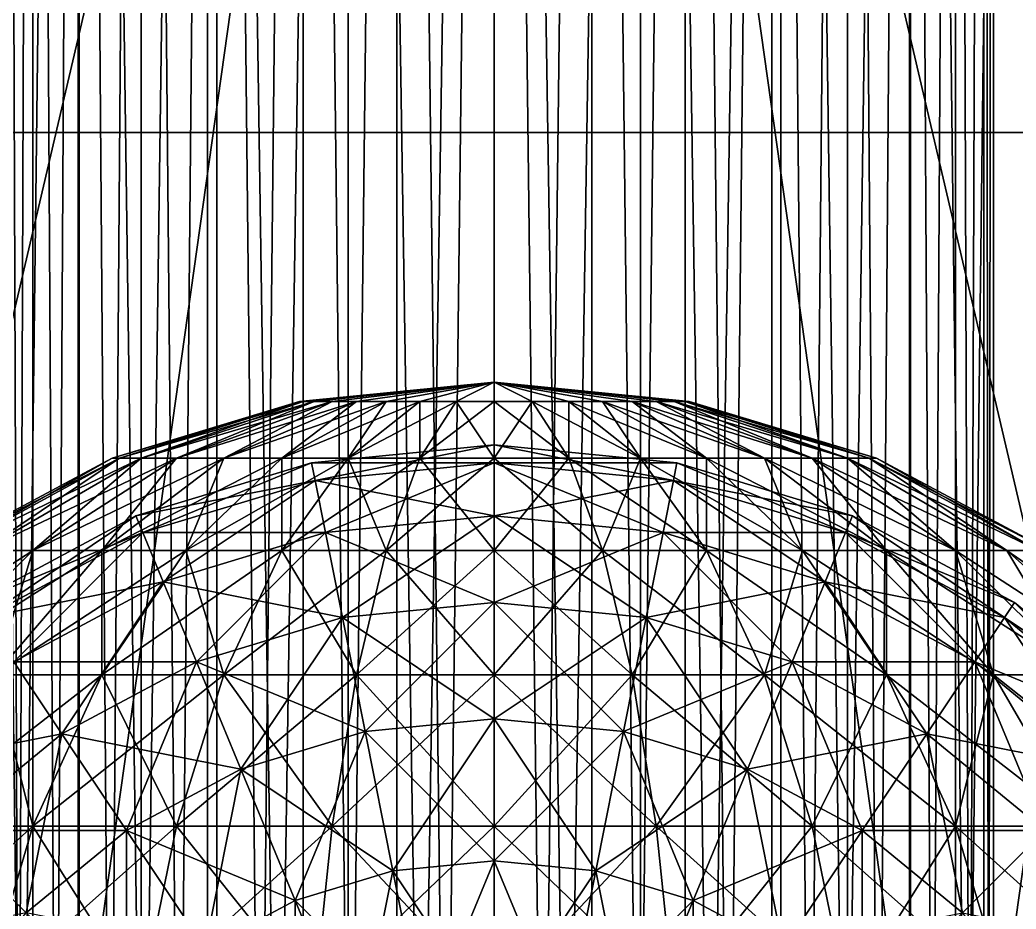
# Model space of a CAD drawing. Header units: millimetres. Extents: x -510 to 550, y -577 to 577.
# Drawn here: x 422.4 to 438.36, y 457.56 to 471.81 of the extents above; entities that cross this region are included whole.
import ezdxf

# ---------------------------------------------------------------- set-up
doc = ezdxf.new("R2010")
doc.units = ezdxf.units.MM
for name, color, linetype, true_color in [('front_left_fork_top', 7, 'Continuous', 0x5c6b75), ('front_left_knuckle_visual', 7, 'Continuous', 0x5c6b75), ('structure_left_front_axle', 7, 'Continuous', 0x5c6b75), ('structure_left_front_bridge', 7, 'Continuous', 0x5c6b75), ('structure_left_front_kingpin', 7, 'Continuous', 0x5c6b75), ('wheel_front_left_visual_0', 7, 'Continuous', 0x14171a), ('wheel_front_left_visual_1', 7, 'Continuous', 0x7a858c)]:
    doc.layers.add(name, color=color, linetype=linetype, true_color=true_color)

msp = doc.modelspace()

# ---------------------------------------------------------------- linework, layer by layer
at = {"layer": 'front_left_fork_top', "true_color": 0x5c6b75}
for points in [[(422.609, 515, -141.939), (422.154, 515, -143.439), (422.154, 385, -143.439)], [(422.609, 515, -141.939), (422.154, 385, -143.439), (422.609, 385, -141.939)], [(422.154, 515, -146.561), (422.609, 515, -148.061), (422.609, 385, -148.061)], [(422.154, 515, -146.561), (422.609, 385, -148.061), (422.154, 385, -146.561)], [(423.348, 515, -140.555), (422.609, 515, -141.939), (422.609, 385, -141.939)], [(423.348, 515, -140.555), (422.609, 385, -141.939), (423.348, 385, -140.555)], [(422.609, 515, -148.061), (423.348, 515, -149.445), (423.348, 385, -149.445)], [(422.609, 515, -148.061), (423.348, 385, -149.445), (422.609, 385, -148.061)], [(424.343, 515, -139.343), (423.348, 515, -140.555), (423.348, 385, -140.555)], [(424.343, 515, -139.343), (423.348, 385, -140.555), (424.343, 385, -139.343)], [(423.348, 515, -149.445), (424.343, 515, -150.657), (424.343, 385, -150.657)], [(423.348, 515, -149.445), (424.343, 385, -150.657), (423.348, 385, -149.445)], [(425.555, 515, -138.348), (424.343, 515, -139.343), (424.343, 385, -139.343)], [(425.555, 515, -138.348), (424.343, 385, -139.343), (425.555, 385, -138.348)], [(424.343, 515, -150.657), (425.555, 515, -151.652), (425.555, 385, -151.652)], [(424.343, 515, -150.657), (425.555, 385, -151.652), (424.343, 385, -150.657)], [(426.939, 515, -137.609), (425.555, 515, -138.348), (425.555, 385, -138.348)], [(426.939, 515, -137.609), (425.555, 385, -138.348), (426.939, 385, -137.609)], [(425.555, 515, -151.652), (426.939, 515, -152.391), (426.939, 385, -152.391)], [(425.555, 515, -151.652), (426.939, 385, -152.391), (425.555, 385, -151.652)], [(428.439, 515, -137.154), (426.939, 515, -137.609), (426.939, 385, -137.609)], [(428.439, 515, -137.154), (426.939, 385, -137.609), (428.439, 385, -137.154)], [(426.939, 515, -152.391), (428.439, 515, -152.846), (428.439, 385, -152.846)], [(426.939, 515, -152.391), (428.439, 385, -152.846), (426.939, 385, -152.391)], [(430, 515, -137), (428.439, 515, -137.154), (428.439, 385, -137.154)], [(430, 515, -137), (428.439, 385, -137.154), (430, 385, -137)], [(428.439, 515, -152.846), (430, 515, -153), (430, 385, -153)], [(428.439, 515, -152.846), (430, 385, -153), (428.439, 385, -152.846)], [(431.561, 515, -137.154), (430, 515, -137), (430, 385, -137)], [(431.561, 515, -137.154), (430, 385, -137), (431.561, 385, -137.154)], [(430, 515, -153), (431.561, 515, -152.846), (431.561, 385, -152.846)], [(430, 515, -153), (431.561, 385, -152.846), (430, 385, -153)], [(433.061, 515, -137.609), (431.561, 515, -137.154), (431.561, 385, -137.154)], [(433.061, 515, -137.609), (431.561, 385, -137.154), (433.061, 385, -137.609)], [(431.561, 515, -152.846), (433.061, 515, -152.391), (433.061, 385, -152.391)], [(431.561, 515, -152.846), (433.061, 385, -152.391), (431.561, 385, -152.846)], [(434.445, 515, -138.348), (433.061, 515, -137.609), (433.061, 385, -137.609)], [(434.445, 515, -138.348), (433.061, 385, -137.609), (434.445, 385, -138.348)], [(433.061, 515, -152.391), (434.445, 515, -151.652), (434.445, 385, -151.652)], [(433.061, 515, -152.391), (434.445, 385, -151.652), (433.061, 385, -152.391)], [(435.657, 515, -139.343), (434.445, 515, -138.348), (434.445, 385, -138.348)], [(435.657, 515, -139.343), (434.445, 385, -138.348), (435.657, 385, -139.343)], [(434.445, 515, -151.652), (435.657, 515, -150.657), (435.657, 385, -150.657)], [(434.445, 515, -151.652), (435.657, 385, -150.657), (434.445, 385, -151.652)], [(436.652, 515, -140.555), (435.657, 515, -139.343), (435.657, 385, -139.343)], [(436.652, 515, -140.555), (435.657, 385, -139.343), (436.652, 385, -140.555)], [(435.657, 515, -150.657), (436.652, 515, -149.445), (436.652, 385, -149.445)], [(435.657, 515, -150.657), (436.652, 385, -149.445), (435.657, 385, -150.657)], [(437.391, 515, -141.939), (436.652, 515, -140.555), (436.652, 385, -140.555)], [(437.391, 515, -141.939), (436.652, 385, -140.555), (437.391, 385, -141.939)], [(436.652, 515, -149.445), (437.391, 515, -148.061), (437.391, 385, -148.061)], [(436.652, 515, -149.445), (437.391, 385, -148.061), (436.652, 385, -149.445)], [(437.846, 515, -143.439), (437.391, 515, -141.939), (437.391, 385, -141.939)], [(437.846, 515, -143.439), (437.391, 385, -141.939), (437.846, 385, -143.439)], [(437.391, 515, -148.061), (437.846, 515, -146.561), (437.846, 385, -146.561)], [(437.391, 515, -148.061), (437.846, 385, -146.561), (437.391, 385, -148.061)], [(438, 515, -145), (437.846, 515, -143.439), (437.846, 385, -143.439)], [(438, 515, -145), (437.846, 385, -143.439), (438, 385, -145)], [(437.846, 515, -146.561), (438, 515, -145), (438, 385, -145)], [(437.846, 515, -146.561), (438, 385, -145), (437.846, 385, -146.561)]]:
    msp.add_3dface(points, dxfattribs=at)
at = {"layer": 'front_left_knuckle_visual', "true_color": 0x5c6b75}
for points in [[(400, 430, -140), (460, 470, -140), (460, 430, -140)], [(400, 430, -140), (400, 470, -140), (460, 470, -140)], [(400, 430, -80), (460, 430, -80), (460, 470, -80)], [(400, 430, -80), (460, 470, -80), (400, 470, -80)], [(460, 470, -140), (400, 470, -140), (400, 470, -80)], [(460, 470, -140), (400, 470, -80), (460, 470, -80)]]:
    msp.add_3dface(points, dxfattribs=at)
at = {"layer": 'structure_left_front_axle', "true_color": 0x5c6b75}
for points in [[(423.333, 525, -270.022), (421.515, 525, -271.515), (421.515, 375, -271.515)], [(423.333, 525, -270.022), (421.515, 375, -271.515), (423.333, 375, -270.022)], [(421.515, 525, -288.485), (423.333, 525, -289.978), (423.333, 375, -289.978)], [(421.515, 525, -288.485), (423.333, 375, -289.978), (421.515, 375, -288.485)], [(425.408, 525, -268.913), (423.333, 525, -270.022), (423.333, 375, -270.022)], [(425.408, 525, -268.913), (423.333, 375, -270.022), (425.408, 375, -268.913)], [(423.333, 525, -289.978), (425.408, 525, -291.087), (425.408, 375, -291.087)], [(423.333, 525, -289.978), (425.408, 375, -291.087), (423.333, 375, -289.978)], [(427.659, 525, -268.231), (425.408, 525, -268.913), (425.408, 375, -268.913)], [(427.659, 525, -268.231), (425.408, 375, -268.913), (427.659, 375, -268.231)], [(425.408, 525, -291.087), (427.659, 525, -291.769), (427.659, 375, -291.769)], [(425.408, 525, -291.087), (427.659, 375, -291.769), (425.408, 375, -291.087)], [(430, 525, -268), (427.659, 525, -268.231), (427.659, 375, -268.231)], [(430, 525, -268), (427.659, 375, -268.231), (430, 375, -268)], [(427.659, 525, -291.769), (430, 525, -292), (430, 375, -292)], [(427.659, 525, -291.769), (430, 375, -292), (427.659, 375, -291.769)], [(432.341, 525, -268.231), (430, 525, -268), (430, 375, -268)], [(432.341, 525, -268.231), (430, 375, -268), (432.341, 375, -268.231)], [(430, 525, -292), (432.341, 525, -291.769), (432.341, 375, -291.769)], [(430, 525, -292), (432.341, 375, -291.769), (430, 375, -292)], [(434.592, 525, -268.913), (432.341, 525, -268.231), (432.341, 375, -268.231)], [(434.592, 525, -268.913), (432.341, 375, -268.231), (434.592, 375, -268.913)], [(432.341, 525, -291.769), (434.592, 525, -291.087), (434.592, 375, -291.087)], [(432.341, 525, -291.769), (434.592, 375, -291.087), (432.341, 375, -291.769)], [(436.667, 525, -270.022), (434.592, 525, -268.913), (434.592, 375, -268.913)], [(436.667, 525, -270.022), (434.592, 375, -268.913), (436.667, 375, -270.022)], [(434.592, 525, -291.087), (436.667, 525, -289.978), (436.667, 375, -289.978)], [(434.592, 525, -291.087), (436.667, 375, -289.978), (434.592, 375, -291.087)], [(438.485, 525, -271.515), (436.667, 525, -270.022), (436.667, 375, -270.022)], [(438.485, 525, -271.515), (436.667, 375, -270.022), (438.485, 375, -271.515)], [(436.667, 525, -289.978), (438.485, 525, -288.485), (438.485, 375, -288.485)], [(436.667, 525, -289.978), (438.485, 375, -288.485), (436.667, 375, -289.978)]]:
    msp.add_3dface(points, dxfattribs=at)
at = {"layer": 'structure_left_front_bridge', "true_color": 0x5c6b75}
for points in [[(430, 466, -110), (426.879, 465.693, -110), (426.939, 465.693, -109.391)], [(430, 466, -110), (426.939, 465.693, -110.609), (426.879, 465.693, -110)], [(430, 466, -110), (426.939, 465.693, -109.391), (427.116, 465.693, -108.805)], [(430, 466, -110), (427.116, 465.693, -111.195), (426.939, 465.693, -110.609)], [(430, 466, -110), (427.116, 465.693, -108.805), (427.405, 465.693, -108.266)], [(430, 466, -110), (427.405, 465.693, -111.734), (427.116, 465.693, -111.195)], [(430, 466, -110), (427.405, 465.693, -108.266), (427.793, 465.693, -107.793)], [(430, 466, -110), (427.793, 465.693, -112.207), (427.405, 465.693, -111.734)], [(430, 466, -110), (427.793, 465.693, -107.793), (428.266, 465.693, -107.405)], [(430, 466, -110), (428.266, 465.693, -112.595), (427.793, 465.693, -112.207)], [(430, 466, -110), (428.266, 465.693, -107.405), (428.805, 465.693, -107.116)], [(430, 466, -110), (428.805, 465.693, -112.884), (428.266, 465.693, -112.595)], [(430, 466, -110), (428.805, 465.693, -107.116), (429.391, 465.693, -106.939)], [(430, 466, -110), (429.391, 465.693, -113.061), (428.805, 465.693, -112.884)], [(430, 466, -110), (429.391, 465.693, -106.939), (430, 465.693, -106.879)], [(430, 466, -110), (430, 465.693, -113.121), (429.391, 465.693, -113.061)], [(430, 466, -110), (433.061, 465.693, -109.391), (433.121, 465.693, -110)], [(430, 466, -110), (432.884, 465.693, -108.805), (433.061, 465.693, -109.391)], [(430, 466, -110), (432.595, 465.693, -108.266), (432.884, 465.693, -108.805)], [(430, 466, -110), (432.207, 465.693, -107.793), (432.595, 465.693, -108.266)], [(430, 466, -110), (431.734, 465.693, -107.405), (432.207, 465.693, -107.793)], [(430, 466, -110), (431.195, 465.693, -107.116), (431.734, 465.693, -107.405)], [(430, 466, -110), (430.609, 465.693, -106.939), (431.195, 465.693, -107.116)], [(430, 466, -110), (430, 465.693, -106.879), (430.609, 465.693, -106.939)], [(430, 466, -110), (430.609, 465.693, -113.061), (430, 465.693, -113.121)], [(430, 466, -110), (431.195, 465.693, -112.884), (430.609, 465.693, -113.061)], [(430, 466, -110), (431.734, 465.693, -112.595), (431.195, 465.693, -112.884)], [(430, 466, -110), (432.207, 465.693, -112.207), (431.734, 465.693, -112.595)], [(430, 466, -110), (432.595, 465.693, -111.734), (432.207, 465.693, -112.207)], [(430, 466, -110), (432.884, 465.693, -111.195), (432.595, 465.693, -111.734)], [(430, 466, -110), (433.061, 465.693, -110.609), (432.884, 465.693, -111.195)], [(430, 466, -110), (433.121, 465.693, -110), (433.061, 465.693, -110.609)], [(426.939, 465.693, -109.391), (426.879, 465.693, -110), (423.877, 464.782, -110)], [(426.939, 465.693, -109.391), (423.877, 464.782, -110), (423.995, 464.782, -108.805)], [(426.879, 465.693, -110), (423.995, 464.782, -111.195), (423.877, 464.782, -110)], [(427.116, 465.693, -108.805), (426.939, 465.693, -109.391), (423.995, 464.782, -108.805)], [(427.116, 465.693, -108.805), (423.995, 464.782, -108.805), (424.343, 464.782, -107.657)], [(426.879, 465.693, -110), (426.939, 465.693, -110.609), (423.995, 464.782, -111.195)], [(426.939, 465.693, -110.609), (424.343, 464.782, -112.343), (423.995, 464.782, -111.195)], [(427.405, 465.693, -108.266), (427.116, 465.693, -108.805), (424.343, 464.782, -107.657)], [(427.405, 465.693, -108.266), (424.343, 464.782, -107.657), (424.909, 464.782, -106.598)], [(426.939, 465.693, -110.609), (427.116, 465.693, -111.195), (424.343, 464.782, -112.343)], [(427.116, 465.693, -111.195), (424.909, 464.782, -113.402), (424.343, 464.782, -112.343)], [(427.793, 465.693, -107.793), (427.405, 465.693, -108.266), (424.909, 464.782, -106.598)], [(427.793, 465.693, -107.793), (424.909, 464.782, -106.598), (425.67, 464.782, -105.67)], [(427.116, 465.693, -111.195), (427.405, 465.693, -111.734), (424.909, 464.782, -113.402)], [(427.405, 465.693, -111.734), (425.67, 464.782, -114.33), (424.909, 464.782, -113.402)], [(428.266, 465.693, -107.405), (427.793, 465.693, -107.793), (425.67, 464.782, -105.67)], [(428.266, 465.693, -107.405), (425.67, 464.782, -105.67), (426.598, 464.782, -104.909)], [(427.405, 465.693, -111.734), (427.793, 465.693, -112.207), (425.67, 464.782, -114.33)], [(427.793, 465.693, -112.207), (426.598, 464.782, -115.091), (425.67, 464.782, -114.33)], [(428.805, 465.693, -107.116), (428.266, 465.693, -107.405), (426.598, 464.782, -104.909)], [(428.805, 465.693, -107.116), (426.598, 464.782, -104.909), (427.657, 464.782, -104.343)], [(427.793, 465.693, -112.207), (428.266, 465.693, -112.595), (426.598, 464.782, -115.091)], [(428.266, 465.693, -112.595), (427.657, 464.782, -115.657), (426.598, 464.782, -115.091)], [(429.391, 465.693, -106.939), (428.805, 465.693, -107.116), (427.657, 464.782, -104.343)], [(429.391, 465.693, -106.939), (427.657, 464.782, -104.343), (428.805, 464.782, -103.995)], [(428.266, 465.693, -112.595), (428.805, 465.693, -112.884), (427.657, 464.782, -115.657)], [(428.805, 465.693, -112.884), (428.805, 464.782, -116.005), (427.657, 464.782, -115.657)], [(430, 465.693, -106.879), (429.391, 465.693, -106.939), (428.805, 464.782, -103.995)], [(430, 465.693, -106.879), (428.805, 464.782, -103.995), (430, 464.782, -103.877)], [(428.805, 465.693, -112.884), (429.391, 465.693, -113.061), (428.805, 464.782, -116.005)], [(429.391, 465.693, -113.061), (430, 464.782, -116.123), (428.805, 464.782, -116.005)], [(429.391, 465.693, -113.061), (430, 465.693, -113.121), (430, 464.782, -116.123)], [(430.609, 465.693, -106.939), (430, 465.693, -106.879), (430, 464.782, -103.877)], [(430.609, 465.693, -106.939), (430, 464.782, -103.877), (431.195, 464.782, -103.995)], [(430, 465.693, -113.121), (430.609, 465.693, -113.061), (431.195, 464.782, -116.005)], [(430, 465.693, -113.121), (431.195, 464.782, -116.005), (430, 464.782, -116.123)], [(431.195, 465.693, -107.116), (430.609, 465.693, -106.939), (431.195, 464.782, -103.995)], [(430.609, 465.693, -113.061), (431.195, 465.693, -112.884), (432.343, 464.782, -115.657)], [(430.609, 465.693, -113.061), (432.343, 464.782, -115.657), (431.195, 464.782, -116.005)], [(431.734, 465.693, -107.405), (431.195, 465.693, -107.116), (432.343, 464.782, -104.343)], [(431.195, 465.693, -107.116), (431.195, 464.782, -103.995), (432.343, 464.782, -104.343)], [(431.195, 465.693, -112.884), (431.734, 465.693, -112.595), (433.402, 464.782, -115.091)], [(431.195, 465.693, -112.884), (433.402, 464.782, -115.091), (432.343, 464.782, -115.657)], [(432.207, 465.693, -107.793), (431.734, 465.693, -107.405), (433.402, 464.782, -104.909)], [(431.734, 465.693, -107.405), (432.343, 464.782, -104.343), (433.402, 464.782, -104.909)], [(431.734, 465.693, -112.595), (432.207, 465.693, -112.207), (434.33, 464.782, -114.33)], [(431.734, 465.693, -112.595), (434.33, 464.782, -114.33), (433.402, 464.782, -115.091)], [(432.595, 465.693, -108.266), (432.207, 465.693, -107.793), (434.33, 464.782, -105.67)], [(432.207, 465.693, -107.793), (433.402, 464.782, -104.909), (434.33, 464.782, -105.67)], [(432.207, 465.693, -112.207), (432.595, 465.693, -111.734), (435.091, 464.782, -113.402)], [(432.207, 465.693, -112.207), (435.091, 464.782, -113.402), (434.33, 464.782, -114.33)], [(432.884, 465.693, -108.805), (432.595, 465.693, -108.266), (435.091, 464.782, -106.598)], [(432.595, 465.693, -108.266), (434.33, 464.782, -105.67), (435.091, 464.782, -106.598)], [(432.595, 465.693, -111.734), (432.884, 465.693, -111.195), (435.657, 464.782, -112.343)], [(432.595, 465.693, -111.734), (435.657, 464.782, -112.343), (435.091, 464.782, -113.402)], [(433.061, 465.693, -109.391), (432.884, 465.693, -108.805), (435.657, 464.782, -107.657)], [(432.884, 465.693, -108.805), (435.091, 464.782, -106.598), (435.657, 464.782, -107.657)], [(432.884, 465.693, -111.195), (433.061, 465.693, -110.609), (436.005, 464.782, -111.195)], [(432.884, 465.693, -111.195), (436.005, 464.782, -111.195), (435.657, 464.782, -112.343)], [(433.121, 465.693, -110), (433.061, 465.693, -109.391), (436.005, 464.782, -108.805)], [(433.061, 465.693, -109.391), (435.657, 464.782, -107.657), (436.005, 464.782, -108.805)], [(433.061, 465.693, -110.609), (433.121, 465.693, -110), (436.123, 464.782, -110)], [(433.061, 465.693, -110.609), (436.123, 464.782, -110), (436.005, 464.782, -111.195)], [(433.121, 465.693, -110), (436.005, 464.782, -108.805), (436.123, 464.782, -110)], [(423.995, 464.782, -108.805), (423.877, 464.782, -110), (421.111, 463.304, -110)], [(423.995, 464.782, -108.805), (421.111, 463.304, -110), (421.282, 463.304, -108.266)], [(423.877, 464.782, -110), (421.282, 463.304, -111.734), (421.111, 463.304, -110)], [(424.343, 464.782, -107.657), (423.995, 464.782, -108.805), (421.282, 463.304, -108.266)], [(424.343, 464.782, -107.657), (421.282, 463.304, -108.266), (421.788, 463.304, -106.598)], [(423.877, 464.782, -110), (423.995, 464.782, -111.195), (421.282, 463.304, -111.734)], [(423.995, 464.782, -111.195), (421.788, 463.304, -113.402), (421.282, 463.304, -111.734)], [(424.909, 464.782, -106.598), (424.343, 464.782, -107.657), (421.788, 463.304, -106.598)], [(424.909, 464.782, -106.598), (421.788, 463.304, -106.598), (422.609, 463.304, -105.061)], [(423.995, 464.782, -111.195), (424.343, 464.782, -112.343), (421.788, 463.304, -113.402)], [(424.343, 464.782, -112.343), (422.609, 463.304, -114.939), (421.788, 463.304, -113.402)], [(425.67, 464.782, -105.67), (424.909, 464.782, -106.598), (422.609, 463.304, -105.061)], [(425.67, 464.782, -105.67), (422.609, 463.304, -105.061), (423.714, 463.304, -103.714)], [(424.343, 464.782, -112.343), (424.909, 464.782, -113.402), (422.609, 463.304, -114.939)], [(424.909, 464.782, -113.402), (423.714, 463.304, -116.286), (422.609, 463.304, -114.939)], [(426.598, 464.782, -104.909), (425.67, 464.782, -105.67), (423.714, 463.304, -103.714)], [(426.598, 464.782, -104.909), (423.714, 463.304, -103.714), (425.061, 463.304, -102.609)], [(424.909, 464.782, -113.402), (425.67, 464.782, -114.33), (423.714, 463.304, -116.286)], [(425.67, 464.782, -114.33), (425.061, 463.304, -117.391), (423.714, 463.304, -116.286)], [(427.657, 464.782, -104.343), (426.598, 464.782, -104.909), (425.061, 463.304, -102.609)], [(427.657, 464.782, -104.343), (425.061, 463.304, -102.609), (426.598, 463.304, -101.788)], [(425.67, 464.782, -114.33), (426.598, 464.782, -115.091), (425.061, 463.304, -117.391)], [(426.598, 464.782, -115.091), (426.598, 463.304, -118.212), (425.061, 463.304, -117.391)], [(428.805, 464.782, -103.995), (427.657, 464.782, -104.343), (426.598, 463.304, -101.788)], [(428.805, 464.782, -103.995), (426.598, 463.304, -101.788), (428.266, 463.304, -101.282)], [(426.598, 464.782, -115.091), (427.657, 464.782, -115.657), (426.598, 463.304, -118.212)], [(427.657, 464.782, -115.657), (428.266, 463.304, -118.718), (426.598, 463.304, -118.212)], [(427.657, 464.782, -115.657), (428.805, 464.782, -116.005), (428.266, 463.304, -118.718)], [(430, 464.782, -103.877), (428.805, 464.782, -103.995), (428.266, 463.304, -101.282)], [(430, 464.782, -103.877), (428.266, 463.304, -101.282), (430, 463.304, -101.111)], [(428.805, 464.782, -116.005), (430, 463.304, -118.889), (428.266, 463.304, -118.718)], [(428.805, 464.782, -116.005), (430, 464.782, -116.123), (430, 463.304, -118.889)], [(431.195, 464.782, -103.995), (430, 464.782, -103.877), (430, 463.304, -101.111)], [(431.195, 464.782, -103.995), (430, 463.304, -101.111), (431.734, 463.304, -101.282)], [(430, 464.782, -116.123), (431.195, 464.782, -116.005), (431.734, 463.304, -118.718)], [(430, 464.782, -116.123), (431.734, 463.304, -118.718), (430, 463.304, -118.889)], [(432.343, 464.782, -104.343), (431.195, 464.782, -103.995), (431.734, 463.304, -101.282)], [(431.195, 464.782, -116.005), (432.343, 464.782, -115.657), (433.402, 463.304, -118.212)], [(431.195, 464.782, -116.005), (433.402, 463.304, -118.212), (431.734, 463.304, -118.718)], [(432.343, 464.782, -104.343), (431.734, 463.304, -101.282), (433.402, 463.304, -101.788)], [(433.402, 464.782, -104.909), (432.343, 464.782, -104.343), (433.402, 463.304, -101.788)], [(432.343, 464.782, -115.657), (433.402, 464.782, -115.091), (434.939, 463.304, -117.391)], [(432.343, 464.782, -115.657), (434.939, 463.304, -117.391), (433.402, 463.304, -118.212)], [(434.33, 464.782, -105.67), (433.402, 464.782, -104.909), (434.939, 463.304, -102.609)], [(433.402, 464.782, -104.909), (433.402, 463.304, -101.788), (434.939, 463.304, -102.609)], [(433.402, 464.782, -115.091), (434.33, 464.782, -114.33), (436.286, 463.304, -116.286)], [(433.402, 464.782, -115.091), (436.286, 463.304, -116.286), (434.939, 463.304, -117.391)], [(435.091, 464.782, -106.598), (434.33, 464.782, -105.67), (436.286, 463.304, -103.714)], [(434.33, 464.782, -105.67), (434.939, 463.304, -102.609), (436.286, 463.304, -103.714)], [(434.33, 464.782, -114.33), (435.091, 464.782, -113.402), (437.391, 463.304, -114.939)], [(434.33, 464.782, -114.33), (437.391, 463.304, -114.939), (436.286, 463.304, -116.286)], [(435.657, 464.782, -107.657), (435.091, 464.782, -106.598), (437.391, 463.304, -105.061)], [(435.091, 464.782, -106.598), (436.286, 463.304, -103.714), (437.391, 463.304, -105.061)], [(435.091, 464.782, -113.402), (435.657, 464.782, -112.343), (438.212, 463.304, -113.402)], [(435.091, 464.782, -113.402), (438.212, 463.304, -113.402), (437.391, 463.304, -114.939)], [(436.005, 464.782, -108.805), (435.657, 464.782, -107.657), (438.212, 463.304, -106.598)], [(435.657, 464.782, -107.657), (437.391, 463.304, -105.061), (438.212, 463.304, -106.598)], [(435.657, 464.782, -112.343), (436.005, 464.782, -111.195), (438.718, 463.304, -111.734)], [(435.657, 464.782, -112.343), (438.718, 463.304, -111.734), (438.212, 463.304, -113.402)], [(436.123, 464.782, -110), (436.005, 464.782, -108.805), (438.718, 463.304, -108.266)], [(436.005, 464.782, -108.805), (438.212, 463.304, -106.598), (438.718, 463.304, -108.266)], [(436.005, 464.782, -111.195), (436.123, 464.782, -110), (438.889, 463.304, -110)], [(436.005, 464.782, -111.195), (438.889, 463.304, -110), (438.718, 463.304, -111.734)], [(436.123, 464.782, -110), (438.718, 463.304, -108.266), (438.889, 463.304, -110)], [(422.609, 463.304, -105.061), (421.788, 463.304, -106.598), (419.547, 461.314, -105.67)], [(422.609, 463.304, -105.061), (419.547, 461.314, -105.67), (420.593, 461.314, -103.714)], [(423.714, 463.304, -103.714), (422.609, 463.304, -105.061), (420.593, 461.314, -103.714)], [(423.714, 463.304, -103.714), (420.593, 461.314, -103.714), (422, 461.314, -102)], [(421.788, 463.304, -113.402), (422.609, 463.304, -114.939), (420.593, 461.314, -116.286)], [(422.609, 463.304, -114.939), (422, 461.314, -118), (420.593, 461.314, -116.286)], [(425.061, 463.304, -102.609), (423.714, 463.304, -103.714), (422, 461.314, -102)], [(425.061, 463.304, -102.609), (422, 461.314, -102), (423.714, 461.314, -100.593)], [(422.609, 463.304, -114.939), (423.714, 463.304, -116.286), (422, 461.314, -118)], [(423.714, 463.304, -116.286), (423.714, 461.314, -119.407), (422, 461.314, -118)], [(426.598, 463.304, -101.788), (425.061, 463.304, -102.609), (423.714, 461.314, -100.593)], [(426.598, 463.304, -101.788), (423.714, 461.314, -100.593), (425.67, 461.314, -99.547)], [(423.714, 463.304, -116.286), (425.061, 463.304, -117.391), (423.714, 461.314, -119.407)], [(425.061, 463.304, -117.391), (425.67, 461.314, -120.453), (423.714, 461.314, -119.407)], [(425.061, 463.304, -117.391), (426.598, 463.304, -118.212), (425.67, 461.314, -120.453)], [(428.266, 463.304, -101.282), (426.598, 463.304, -101.788), (425.67, 461.314, -99.547)], [(428.266, 463.304, -101.282), (425.67, 461.314, -99.547), (427.793, 461.314, -98.904)], [(426.598, 463.304, -118.212), (427.793, 461.314, -121.096), (425.67, 461.314, -120.453)], [(426.598, 463.304, -118.212), (428.266, 463.304, -118.718), (427.793, 461.314, -121.096)], [(430, 463.304, -101.111), (428.266, 463.304, -101.282), (427.793, 461.314, -98.904)], [(430, 463.304, -101.111), (427.793, 461.314, -98.904), (430, 461.314, -98.686)], [(428.266, 463.304, -118.718), (430, 461.314, -121.314), (427.793, 461.314, -121.096)], [(428.266, 463.304, -118.718), (430, 463.304, -118.889), (430, 461.314, -121.314)], [(431.734, 463.304, -101.282), (430, 463.304, -101.111), (430, 461.314, -98.686)], [(431.734, 463.304, -101.282), (430, 461.314, -98.686), (432.207, 461.314, -98.904)], [(430, 463.304, -118.889), (431.734, 463.304, -118.718), (432.207, 461.314, -121.096)], [(430, 463.304, -118.889), (432.207, 461.314, -121.096), (430, 461.314, -121.314)], [(433.402, 463.304, -101.788), (431.734, 463.304, -101.282), (432.207, 461.314, -98.904)], [(431.734, 463.304, -118.718), (433.402, 463.304, -118.212), (434.33, 461.314, -120.453)], [(431.734, 463.304, -118.718), (434.33, 461.314, -120.453), (432.207, 461.314, -121.096)], [(433.402, 463.304, -101.788), (432.207, 461.314, -98.904), (434.33, 461.314, -99.547)], [(434.939, 463.304, -102.609), (433.402, 463.304, -101.788), (434.33, 461.314, -99.547)], [(433.402, 463.304, -118.212), (434.939, 463.304, -117.391), (436.286, 461.314, -119.407)], [(433.402, 463.304, -118.212), (436.286, 461.314, -119.407), (434.33, 461.314, -120.453)], [(434.939, 463.304, -102.609), (434.33, 461.314, -99.547), (436.286, 461.314, -100.593)], [(436.286, 463.304, -103.714), (434.939, 463.304, -102.609), (436.286, 461.314, -100.593)], [(434.939, 463.304, -117.391), (436.286, 463.304, -116.286), (438, 461.314, -118)], [(434.939, 463.304, -117.391), (438, 461.314, -118), (436.286, 461.314, -119.407)], [(437.391, 463.304, -105.061), (436.286, 463.304, -103.714), (438, 461.314, -102)], [(436.286, 463.304, -103.714), (436.286, 461.314, -100.593), (438, 461.314, -102)], [(436.286, 463.304, -116.286), (437.391, 463.304, -114.939), (439.407, 461.314, -116.286)], [(436.286, 463.304, -116.286), (439.407, 461.314, -116.286), (438, 461.314, -118)], [(438.212, 463.304, -106.598), (437.391, 463.304, -105.061), (439.407, 461.314, -103.714)], [(437.391, 463.304, -105.061), (438, 461.314, -102), (439.407, 461.314, -103.714)], [(437.391, 463.304, -114.939), (438.212, 463.304, -113.402), (440.453, 461.314, -114.33)], [(437.391, 463.304, -114.939), (440.453, 461.314, -114.33), (439.407, 461.314, -116.286)], [(438.718, 463.304, -108.266), (438.212, 463.304, -106.598), (440.453, 461.314, -105.67)], [(438.212, 463.304, -106.598), (439.407, 461.314, -103.714), (440.453, 461.314, -105.67)], [(438.212, 463.304, -113.402), (438.718, 463.304, -111.734), (441.096, 461.314, -112.207)], [(438.212, 463.304, -113.402), (441.096, 461.314, -112.207), (440.453, 461.314, -114.33)], [(423.714, 461.314, -100.593), (422, 461.314, -102), (420.593, 458.889, -100.593)], [(423.714, 461.314, -100.593), (420.593, 458.889, -100.593), (422.609, 458.889, -98.939)], [(422, 461.314, -118), (422.609, 458.889, -121.061), (420.593, 458.889, -119.407)], [(422, 461.314, -118), (423.714, 461.314, -119.407), (422.609, 458.889, -121.061)], [(425.67, 461.314, -99.547), (423.714, 461.314, -100.593), (422.609, 458.889, -98.939)], [(425.67, 461.314, -99.547), (422.609, 458.889, -98.939), (424.909, 458.889, -97.709)], [(423.714, 461.314, -119.407), (424.909, 458.889, -122.291), (422.609, 458.889, -121.061)], [(423.714, 461.314, -119.407), (425.67, 461.314, -120.453), (424.909, 458.889, -122.291)], [(427.793, 461.314, -98.904), (425.67, 461.314, -99.547), (424.909, 458.889, -97.709)], [(427.793, 461.314, -98.904), (424.909, 458.889, -97.709), (427.405, 458.889, -96.952)], [(425.67, 461.314, -120.453), (427.405, 458.889, -123.048), (424.909, 458.889, -122.291)], [(425.67, 461.314, -120.453), (427.793, 461.314, -121.096), (427.405, 458.889, -123.048)], [(430, 461.314, -98.686), (427.793, 461.314, -98.904), (427.405, 458.889, -96.952)], [(430, 461.314, -98.686), (427.405, 458.889, -96.952), (430, 458.889, -96.696)], [(427.793, 461.314, -121.096), (430, 458.889, -123.304), (427.405, 458.889, -123.048)], [(427.793, 461.314, -121.096), (430, 461.314, -121.314), (430, 458.889, -123.304)], [(432.207, 461.314, -98.904), (430, 461.314, -98.686), (430, 458.889, -96.696)], [(432.207, 461.314, -98.904), (430, 458.889, -96.696), (432.595, 458.889, -96.952)], [(430, 461.314, -121.314), (432.207, 461.314, -121.096), (432.595, 458.889, -123.048)], [(430, 461.314, -121.314), (432.595, 458.889, -123.048), (430, 458.889, -123.304)], [(434.33, 461.314, -99.547), (432.207, 461.314, -98.904), (432.595, 458.889, -96.952)], [(432.207, 461.314, -121.096), (434.33, 461.314, -120.453), (435.091, 458.889, -122.291)], [(432.207, 461.314, -121.096), (435.091, 458.889, -122.291), (432.595, 458.889, -123.048)], [(434.33, 461.314, -99.547), (432.595, 458.889, -96.952), (435.091, 458.889, -97.709)], [(436.286, 461.314, -100.593), (434.33, 461.314, -99.547), (435.091, 458.889, -97.709)], [(434.33, 461.314, -120.453), (436.286, 461.314, -119.407), (437.391, 458.889, -121.061)], [(434.33, 461.314, -120.453), (437.391, 458.889, -121.061), (435.091, 458.889, -122.291)], [(436.286, 461.314, -100.593), (435.091, 458.889, -97.709), (437.391, 458.889, -98.939)], [(438, 461.314, -102), (436.286, 461.314, -100.593), (437.391, 458.889, -98.939)], [(436.286, 461.314, -119.407), (438, 461.314, -118), (439.407, 458.889, -119.407)], [(436.286, 461.314, -119.407), (439.407, 458.889, -119.407), (437.391, 458.889, -121.061)], [(438, 461.314, -102), (437.391, 458.889, -98.939), (439.407, 458.889, -100.593)], [(439.407, 461.314, -103.714), (438, 461.314, -102), (439.407, 458.889, -100.593)], [(438, 461.314, -118), (439.407, 461.314, -116.286), (441.061, 458.889, -117.391)], [(438, 461.314, -118), (441.061, 458.889, -117.391), (439.407, 458.889, -119.407)], [(422.609, 458.889, -98.939), (420.593, 458.889, -100.593), (419.547, 456.123, -99.547)], [(422.609, 458.889, -98.939), (419.547, 456.123, -99.547), (421.788, 456.123, -97.709)], [(420.593, 458.889, -119.407), (422.609, 458.889, -121.061), (421.788, 456.123, -122.291)], [(424.909, 458.889, -97.709), (422.609, 458.889, -98.939), (421.788, 456.123, -97.709)], [(424.909, 458.889, -97.709), (421.788, 456.123, -97.709), (424.343, 456.123, -96.343)], [(422.609, 458.889, -121.061), (424.343, 456.123, -123.657), (421.788, 456.123, -122.291)], [(422.609, 458.889, -121.061), (424.909, 458.889, -122.291), (424.343, 456.123, -123.657)], [(427.405, 458.889, -96.952), (424.909, 458.889, -97.709), (424.343, 456.123, -96.343)], [(427.405, 458.889, -96.952), (424.343, 456.123, -96.343), (427.116, 456.123, -95.502)], [(424.909, 458.889, -122.291), (427.116, 456.123, -124.498), (424.343, 456.123, -123.657)], [(424.909, 458.889, -122.291), (427.405, 458.889, -123.048), (427.116, 456.123, -124.498)], [(430, 458.889, -96.696), (427.405, 458.889, -96.952), (427.116, 456.123, -95.502)], [(430, 458.889, -96.696), (427.116, 456.123, -95.502), (430, 456.123, -95.218)], [(427.405, 458.889, -123.048), (430, 456.123, -124.782), (427.116, 456.123, -124.498)], [(427.405, 458.889, -123.048), (430, 458.889, -123.304), (430, 456.123, -124.782)], [(432.595, 458.889, -96.952), (430, 458.889, -96.696), (430, 456.123, -95.218)], [(432.595, 458.889, -96.952), (430, 456.123, -95.218), (432.884, 456.123, -95.502)], [(430, 458.889, -123.304), (432.595, 458.889, -123.048), (432.884, 456.123, -124.498)], [(430, 458.889, -123.304), (432.884, 456.123, -124.498), (430, 456.123, -124.782)], [(435.091, 458.889, -97.709), (432.595, 458.889, -96.952), (432.884, 456.123, -95.502)], [(432.595, 458.889, -123.048), (435.091, 458.889, -122.291), (435.657, 456.123, -123.657)], [(432.595, 458.889, -123.048), (435.657, 456.123, -123.657), (432.884, 456.123, -124.498)], [(435.091, 458.889, -97.709), (432.884, 456.123, -95.502), (435.657, 456.123, -96.343)], [(437.391, 458.889, -98.939), (435.091, 458.889, -97.709), (435.657, 456.123, -96.343)], [(435.091, 458.889, -122.291), (437.391, 458.889, -121.061), (438.212, 456.123, -122.291)], [(435.091, 458.889, -122.291), (438.212, 456.123, -122.291), (435.657, 456.123, -123.657)], [(437.391, 458.889, -98.939), (435.657, 456.123, -96.343), (438.212, 456.123, -97.709)], [(439.407, 458.889, -100.593), (437.391, 458.889, -98.939), (438.212, 456.123, -97.709)], [(437.391, 458.889, -121.061), (439.407, 458.889, -119.407), (440.453, 456.123, -120.453)], [(437.391, 458.889, -121.061), (440.453, 456.123, -120.453), (438.212, 456.123, -122.291)], [(439.407, 458.889, -100.593), (438.212, 456.123, -97.709), (440.453, 456.123, -99.547)]]:
    msp.add_3dface(points, dxfattribs=at)
at = {"layer": 'structure_left_front_kingpin', "true_color": 0x5c6b75}
for points in [[(427.13, 464.429, -87.074), (430, 465, -90), (427.074, 464.712, -90)], [(427.074, 464.712, -90), (430, 465, -90), (430, 465, -145)], [(427.074, 464.712, -90), (430, 465, -145), (427.074, 464.712, -145)], [(427.074, 464.712, -145), (430, 465, -145), (430, 464.712, -147.926)], [(427.13, 464.429, -87.074), (430, 464.712, -87.074), (430, 465, -90)], [(430, 464.712, -87.074), (432.926, 464.712, -90), (430, 465, -90)], [(430, 465, -90), (432.926, 464.712, -90), (432.926, 464.712, -145)], [(430, 465, -90), (432.926, 464.712, -145), (430, 465, -145)], [(430, 465, -145), (432.926, 464.712, -145), (432.87, 464.429, -147.926)], [(430, 465, -145), (432.87, 464.429, -147.926), (430, 464.712, -147.926)], [(424.37, 463.592, -87.074), (427.074, 464.712, -90), (424.26, 463.858, -90)], [(424.26, 463.858, -90), (427.074, 464.712, -90), (427.074, 464.712, -145)], [(424.26, 463.858, -90), (427.074, 464.712, -145), (424.26, 463.858, -145)], [(424.26, 463.858, -145), (427.074, 464.712, -145), (427.13, 464.429, -147.926)], [(424.37, 463.592, -87.074), (427.13, 464.429, -87.074), (427.074, 464.712, -90)], [(427.074, 464.712, -145), (430, 464.712, -147.926), (427.13, 464.429, -147.926)], [(427.296, 463.592, -84.26), (430, 464.712, -87.074), (427.13, 464.429, -87.074)], [(427.13, 464.429, -147.926), (430, 464.712, -147.926), (430, 463.858, -150.74)], [(427.296, 463.592, -84.26), (430, 463.858, -84.26), (430, 464.712, -87.074)], [(430, 463.858, -84.26), (432.87, 464.429, -87.074), (430, 464.712, -87.074)], [(430, 464.712, -87.074), (432.87, 464.429, -87.074), (432.926, 464.712, -90)], [(430, 464.712, -147.926), (432.87, 464.429, -147.926), (432.704, 463.592, -150.74)], [(430, 464.712, -147.926), (432.704, 463.592, -150.74), (430, 463.858, -150.74)], [(432.87, 464.429, -87.074), (435.74, 463.858, -90), (432.926, 464.712, -90)], [(432.926, 464.712, -145), (435.63, 463.592, -147.926), (432.87, 464.429, -147.926)], [(432.926, 464.712, -90), (435.74, 463.858, -90), (435.74, 463.858, -145)], [(432.926, 464.712, -90), (435.74, 463.858, -145), (432.926, 464.712, -145)], [(432.926, 464.712, -145), (435.74, 463.858, -145), (435.63, 463.592, -147.926)], [(424.26, 463.858, -145), (427.13, 464.429, -147.926), (424.37, 463.592, -147.926)], [(424.697, 462.803, -84.26), (427.13, 464.429, -87.074), (424.37, 463.592, -87.074)], [(424.37, 463.592, -147.926), (427.13, 464.429, -147.926), (427.296, 463.592, -150.74)], [(424.697, 462.803, -84.26), (427.296, 463.592, -84.26), (427.13, 464.429, -87.074)], [(427.13, 464.429, -147.926), (430, 463.858, -150.74), (427.296, 463.592, -150.74)], [(430, 463.858, -84.26), (432.704, 463.592, -84.26), (432.87, 464.429, -87.074)], [(432.704, 463.592, -84.26), (435.63, 463.592, -87.074), (432.87, 464.429, -87.074)], [(432.87, 464.429, -147.926), (435.303, 462.803, -150.74), (432.704, 463.592, -150.74)], [(432.87, 464.429, -87.074), (435.63, 463.592, -87.074), (435.74, 463.858, -90)], [(432.87, 464.429, -147.926), (435.63, 463.592, -147.926), (435.303, 462.803, -150.74)], [(421.827, 462.232, -87.074), (424.26, 463.858, -90), (421.666, 462.472, -90)], [(421.666, 462.472, -90), (424.26, 463.858, -90), (424.26, 463.858, -145)], [(421.666, 462.472, -90), (424.26, 463.858, -145), (421.666, 462.472, -145)], [(421.666, 462.472, -145), (424.26, 463.858, -145), (424.37, 463.592, -147.926)], [(421.827, 462.232, -87.074), (424.37, 463.592, -87.074), (424.26, 463.858, -90)], [(427.567, 462.232, -81.666), (430, 463.858, -84.26), (427.296, 463.592, -84.26)], [(427.296, 463.592, -150.74), (430, 463.858, -150.74), (430, 462.472, -153.334)], [(427.567, 462.232, -81.666), (430, 462.472, -81.666), (430, 463.858, -84.26)], [(430, 462.472, -81.666), (432.704, 463.592, -84.26), (430, 463.858, -84.26)], [(430, 463.858, -150.74), (432.704, 463.592, -150.74), (432.433, 462.232, -153.334)], [(430, 463.858, -150.74), (432.433, 462.232, -153.334), (430, 462.472, -153.334)], [(435.63, 463.592, -87.074), (438.334, 462.472, -90), (435.74, 463.858, -90)], [(435.74, 463.858, -145), (438.173, 462.232, -147.926), (435.63, 463.592, -147.926)], [(435.74, 463.858, -90), (438.334, 462.472, -90), (438.334, 462.472, -145)], [(435.74, 463.858, -90), (438.334, 462.472, -145), (435.74, 463.858, -145)], [(435.74, 463.858, -145), (438.334, 462.472, -145), (438.173, 462.232, -147.926)], [(421.666, 462.472, -145), (424.37, 463.592, -147.926), (421.827, 462.232, -147.926)], [(422.301, 461.523, -84.26), (424.37, 463.592, -87.074), (421.827, 462.232, -87.074)], [(421.827, 462.232, -147.926), (424.37, 463.592, -147.926), (424.697, 462.803, -150.74)], [(422.301, 461.523, -84.26), (424.697, 462.803, -84.26), (424.37, 463.592, -87.074)], [(424.37, 463.592, -147.926), (427.296, 463.592, -150.74), (424.697, 462.803, -150.74)], [(425.227, 461.523, -81.666), (427.296, 463.592, -84.26), (424.697, 462.803, -84.26)], [(424.697, 462.803, -150.74), (427.296, 463.592, -150.74), (427.567, 462.232, -153.334)], [(425.227, 461.523, -81.666), (427.567, 462.232, -81.666), (427.296, 463.592, -84.26)], [(427.296, 463.592, -150.74), (430, 462.472, -153.334), (427.567, 462.232, -153.334)], [(430, 462.472, -81.666), (432.433, 462.232, -81.666), (432.704, 463.592, -84.26)], [(432.433, 462.232, -81.666), (435.303, 462.803, -84.26), (432.704, 463.592, -84.26)], [(432.704, 463.592, -150.74), (434.773, 461.523, -153.334), (432.433, 462.232, -153.334)], [(432.704, 463.592, -84.26), (435.303, 462.803, -84.26), (435.63, 463.592, -87.074)], [(432.704, 463.592, -150.74), (435.303, 462.803, -150.74), (434.773, 461.523, -153.334)], [(435.303, 462.803, -84.26), (438.173, 462.232, -87.074), (435.63, 463.592, -87.074)], [(435.63, 463.592, -147.926), (437.699, 461.523, -150.74), (435.303, 462.803, -150.74)], [(435.63, 463.592, -87.074), (438.173, 462.232, -87.074), (438.334, 462.472, -90)], [(435.63, 463.592, -147.926), (438.173, 462.232, -147.926), (437.699, 461.523, -150.74)], [(421.827, 462.232, -147.926), (424.697, 462.803, -150.74), (422.301, 461.523, -150.74)], [(423.071, 460.37, -81.666), (424.697, 462.803, -84.26), (422.301, 461.523, -84.26)], [(422.301, 461.523, -150.74), (424.697, 462.803, -150.74), (425.227, 461.523, -153.334)], [(423.071, 460.37, -81.666), (425.227, 461.523, -81.666), (424.697, 462.803, -84.26)], [(424.697, 462.803, -150.74), (427.567, 462.232, -153.334), (425.227, 461.523, -153.334)], [(432.433, 462.232, -81.666), (434.773, 461.523, -81.666), (435.303, 462.803, -84.26)], [(434.773, 461.523, -81.666), (437.699, 461.523, -84.26), (435.303, 462.803, -84.26)], [(435.303, 462.803, -150.74), (436.929, 460.37, -153.334), (434.773, 461.523, -153.334)], [(435.303, 462.803, -84.26), (437.699, 461.523, -84.26), (438.173, 462.232, -87.074)], [(435.303, 462.803, -150.74), (437.699, 461.523, -150.74), (436.929, 460.37, -153.334)], [(427.931, 460.403, -79.393), (430, 462.472, -81.666), (427.567, 462.232, -81.666)], [(427.567, 462.232, -153.334), (430, 462.472, -153.334), (430, 460.607, -155.607)], [(427.931, 460.403, -79.393), (430, 460.607, -79.393), (430, 462.472, -81.666)], [(430, 460.607, -79.393), (432.433, 462.232, -81.666), (430, 462.472, -81.666)], [(430, 462.472, -153.334), (432.433, 462.232, -153.334), (432.069, 460.403, -155.607)], [(430, 462.472, -153.334), (432.069, 460.403, -155.607), (430, 460.607, -155.607)], [(438.173, 462.232, -87.074), (440.607, 460.607, -90), (438.334, 462.472, -90)], [(438.334, 462.472, -145), (440.403, 460.403, -147.926), (438.173, 462.232, -147.926)], [(438.334, 462.472, -90), (440.607, 460.607, -90), (440.607, 460.607, -145)], [(438.334, 462.472, -90), (440.607, 460.607, -145), (438.334, 462.472, -145)], [(438.334, 462.472, -145), (440.607, 460.607, -145), (440.403, 460.403, -147.926)], [(425.941, 459.799, -79.393), (427.567, 462.232, -81.666), (425.227, 461.523, -81.666)], [(425.227, 461.523, -153.334), (427.567, 462.232, -153.334), (427.931, 460.403, -155.607)], [(425.941, 459.799, -79.393), (427.931, 460.403, -79.393), (427.567, 462.232, -81.666)], [(427.567, 462.232, -153.334), (430, 460.607, -155.607), (427.931, 460.403, -155.607)], [(430, 460.607, -79.393), (432.069, 460.403, -79.393), (432.433, 462.232, -81.666)], [(432.069, 460.403, -79.393), (434.773, 461.523, -81.666), (432.433, 462.232, -81.666)], [(432.433, 462.232, -153.334), (434.059, 459.799, -155.607), (432.069, 460.403, -155.607)], [(432.433, 462.232, -153.334), (434.773, 461.523, -153.334), (434.059, 459.799, -155.607)], [(437.699, 461.523, -84.26), (440.403, 460.403, -87.074), (438.173, 462.232, -87.074)], [(438.173, 462.232, -147.926), (439.799, 459.799, -150.74), (437.699, 461.523, -150.74)], [(438.173, 462.232, -87.074), (440.403, 460.403, -87.074), (440.607, 460.607, -90)], [(438.173, 462.232, -147.926), (440.403, 460.403, -147.926), (439.799, 459.799, -150.74)], [(420.201, 459.799, -150.74), (422.301, 461.523, -150.74), (423.071, 460.37, -153.334)], [(421.181, 458.819, -81.666), (423.071, 460.37, -81.666), (422.301, 461.523, -84.26)], [(422.301, 461.523, -150.74), (425.227, 461.523, -153.334), (423.071, 460.37, -153.334)], [(424.107, 458.819, -79.393), (425.227, 461.523, -81.666), (423.071, 460.37, -81.666)], [(423.071, 460.37, -153.334), (425.227, 461.523, -153.334), (425.941, 459.799, -155.607)], [(424.107, 458.819, -79.393), (425.941, 459.799, -79.393), (425.227, 461.523, -81.666)], [(425.227, 461.523, -153.334), (427.931, 460.403, -155.607), (425.941, 459.799, -155.607)], [(432.069, 460.403, -79.393), (434.059, 459.799, -79.393), (434.773, 461.523, -81.666)], [(434.059, 459.799, -79.393), (436.929, 460.37, -81.666), (434.773, 461.523, -81.666)], [(434.773, 461.523, -153.334), (435.893, 458.819, -155.607), (434.059, 459.799, -155.607)], [(434.773, 461.523, -81.666), (436.929, 460.37, -81.666), (437.699, 461.523, -84.26)], [(434.773, 461.523, -153.334), (436.929, 460.37, -153.334), (435.893, 458.819, -155.607)], [(436.929, 460.37, -81.666), (439.799, 459.799, -84.26), (437.699, 461.523, -84.26)], [(437.699, 461.523, -150.74), (438.819, 458.819, -153.334), (436.929, 460.37, -153.334)], [(437.699, 461.523, -84.26), (439.799, 459.799, -84.26), (440.403, 460.403, -87.074)], [(437.699, 461.523, -150.74), (439.799, 459.799, -150.74), (438.819, 458.819, -153.334)], [(428.374, 458.173, -77.528), (430, 460.607, -79.393), (427.931, 460.403, -79.393)], [(427.931, 460.403, -155.607), (430, 460.607, -155.607), (430, 458.334, -157.472)], [(428.374, 458.173, -77.528), (430, 458.334, -77.528), (430, 460.607, -79.393)], [(430, 458.334, -77.528), (432.069, 460.403, -79.393), (430, 460.607, -79.393)], [(430, 460.607, -155.607), (432.069, 460.403, -155.607), (431.626, 458.173, -157.472)], [(430, 460.607, -155.607), (431.626, 458.173, -157.472), (430, 458.334, -157.472)], [(420.201, 459.799, -150.74), (423.071, 460.37, -153.334), (421.181, 458.819, -153.334)], [(422.5, 457.5, -79.393), (423.071, 460.37, -81.666), (421.181, 458.819, -81.666)], [(421.181, 458.819, -153.334), (423.071, 460.37, -153.334), (424.107, 458.819, -155.607)], [(422.5, 457.5, -79.393), (424.107, 458.819, -79.393), (423.071, 460.37, -81.666)], [(423.071, 460.37, -153.334), (425.941, 459.799, -155.607), (424.107, 458.819, -155.607)], [(426.811, 457.699, -77.528), (427.931, 460.403, -79.393), (425.941, 459.799, -79.393)], [(425.941, 459.799, -155.607), (427.931, 460.403, -155.607), (428.374, 458.173, -157.472)], [(426.811, 457.699, -77.528), (428.374, 458.173, -77.528), (427.931, 460.403, -79.393)], [(427.931, 460.403, -155.607), (430, 458.334, -157.472), (428.374, 458.173, -157.472)], [(430, 458.334, -77.528), (431.626, 458.173, -77.528), (432.069, 460.403, -79.393)], [(431.626, 458.173, -77.528), (434.059, 459.799, -79.393), (432.069, 460.403, -79.393)], [(432.069, 460.403, -155.607), (433.189, 457.699, -157.472), (431.626, 458.173, -157.472)], [(432.069, 460.403, -155.607), (434.059, 459.799, -155.607), (433.189, 457.699, -157.472)], [(434.059, 459.799, -79.393), (435.893, 458.819, -79.393), (436.929, 460.37, -81.666)], [(435.893, 458.819, -79.393), (438.819, 458.819, -81.666), (436.929, 460.37, -81.666)], [(436.929, 460.37, -153.334), (437.5, 457.5, -155.607), (435.893, 458.819, -155.607)], [(436.929, 460.37, -81.666), (438.819, 458.819, -81.666), (439.799, 459.799, -84.26)], [(436.929, 460.37, -153.334), (438.819, 458.819, -153.334), (437.5, 457.5, -155.607)], [(425.37, 456.929, -77.528), (425.941, 459.799, -79.393), (424.107, 458.819, -79.393)], [(424.107, 458.819, -155.607), (425.941, 459.799, -155.607), (426.811, 457.699, -157.472)], [(425.37, 456.929, -77.528), (426.811, 457.699, -77.528), (425.941, 459.799, -79.393)], [(425.941, 459.799, -155.607), (428.374, 458.173, -157.472), (426.811, 457.699, -157.472)], [(431.626, 458.173, -77.528), (433.189, 457.699, -77.528), (434.059, 459.799, -79.393)], [(433.189, 457.699, -77.528), (435.893, 458.819, -79.393), (434.059, 459.799, -79.393)], [(434.059, 459.799, -155.607), (434.63, 456.929, -157.472), (433.189, 457.699, -157.472)], [(434.059, 459.799, -155.607), (435.893, 458.819, -155.607), (434.63, 456.929, -157.472)], [(419.63, 456.929, -153.334), (421.181, 458.819, -153.334), (422.5, 457.5, -155.607)], [(421.181, 455.893, -79.393), (422.5, 457.5, -79.393), (421.181, 458.819, -81.666)], [(421.181, 458.819, -153.334), (424.107, 458.819, -155.607), (422.5, 457.5, -155.607)], [(424.107, 455.893, -77.528), (424.107, 458.819, -79.393), (422.5, 457.5, -79.393)], [(422.5, 457.5, -155.607), (424.107, 458.819, -155.607), (425.37, 456.929, -157.472)], [(424.107, 455.893, -77.528), (425.37, 456.929, -77.528), (424.107, 458.819, -79.393)], [(424.107, 458.819, -155.607), (426.811, 457.699, -157.472), (425.37, 456.929, -157.472)], [(433.189, 457.699, -77.528), (434.63, 456.929, -77.528), (435.893, 458.819, -79.393)], [(434.63, 456.929, -77.528), (437.5, 457.5, -79.393), (435.893, 458.819, -79.393)], [(435.893, 458.819, -155.607), (435.893, 455.893, -157.472), (434.63, 456.929, -157.472)], [(435.893, 458.819, -79.393), (437.5, 457.5, -79.393), (438.819, 458.819, -81.666)], [(435.893, 458.819, -155.607), (437.5, 457.5, -155.607), (435.893, 455.893, -157.472)], [(437.5, 457.5, -79.393), (440.37, 456.929, -81.666), (438.819, 458.819, -81.666)], [(438.819, 458.819, -153.334), (438.819, 455.893, -155.607), (437.5, 457.5, -155.607)], [(428.88, 455.63, -76.142), (430, 458.334, -77.528), (428.374, 458.173, -77.528)], [(428.374, 458.173, -157.472), (430, 458.334, -157.472), (430, 455.74, -158.858)], [(428.88, 455.63, -76.142), (430, 455.74, -76.142), (430, 458.334, -77.528)], [(430, 455.74, -76.142), (431.626, 458.173, -77.528), (430, 458.334, -77.528)], [(430, 458.334, -157.472), (431.626, 458.173, -157.472), (431.12, 455.63, -158.858)], [(430, 458.334, -157.472), (431.12, 455.63, -158.858), (430, 455.74, -158.858)], [(427.803, 455.303, -76.142), (428.374, 458.173, -77.528), (426.811, 457.699, -77.528)], [(426.811, 457.699, -157.472), (428.374, 458.173, -157.472), (428.88, 455.63, -158.858)], [(427.803, 455.303, -76.142), (428.88, 455.63, -76.142), (428.374, 458.173, -77.528)], [(428.374, 458.173, -157.472), (430, 455.74, -158.858), (428.88, 455.63, -158.858)], [(430, 455.74, -76.142), (431.12, 455.63, -76.142), (431.626, 458.173, -77.528)], [(431.12, 455.63, -76.142), (433.189, 457.699, -77.528), (431.626, 458.173, -77.528)], [(431.626, 458.173, -157.472), (432.197, 455.303, -158.858), (431.12, 455.63, -158.858)], [(431.626, 458.173, -157.472), (433.189, 457.699, -157.472), (432.197, 455.303, -158.858)], [(426.811, 454.773, -76.142), (426.811, 457.699, -77.528), (425.37, 456.929, -77.528)], [(425.37, 456.929, -157.472), (426.811, 457.699, -157.472), (427.803, 455.303, -158.858)], [(426.811, 454.773, -76.142), (427.803, 455.303, -76.142), (426.811, 457.699, -77.528)], [(426.811, 457.699, -157.472), (428.88, 455.63, -158.858), (427.803, 455.303, -158.858)], [(431.12, 455.63, -76.142), (432.197, 455.303, -76.142), (433.189, 457.699, -77.528)], [(432.197, 455.303, -76.142), (434.63, 456.929, -77.528), (433.189, 457.699, -77.528)], [(433.189, 457.699, -157.472), (433.189, 454.773, -158.858), (432.197, 455.303, -158.858)], [(433.189, 457.699, -157.472), (434.63, 456.929, -157.472), (433.189, 454.773, -158.858)]]:
    msp.add_3dface(points, dxfattribs=at)
at = {"layer": 'wheel_front_left_visual_0', "true_color": 0x14171a}
for points in [[(430, 500, -160), (406.589, 500, -162.306), (406.589, 400, -162.306)], [(430, 500, -160), (406.589, 400, -162.306), (430, 400, -160)], [(406.589, 500, -397.694), (430, 500, -400), (430, 400, -400)], [(406.589, 500, -397.694), (430, 400, -400), (406.589, 400, -397.694)], [(453.411, 500, -162.306), (430, 500, -160), (430, 400, -160)], [(453.411, 500, -162.306), (430, 400, -160), (453.411, 400, -162.306)], [(430, 500, -400), (453.411, 500, -397.694), (453.411, 400, -397.694)], [(430, 500, -400), (453.411, 400, -397.694), (430, 400, -400)]]:
    msp.add_3dface(points, dxfattribs=at)
at = {"layer": 'wheel_front_left_visual_1', "true_color": 0x7a858c}
for points in [[(430, 502, -205), (415.368, 502, -206.441), (415.368, 398, -206.441)], [(430, 502, -205), (415.368, 398, -206.441), (430, 398, -205)], [(415.368, 502, -353.559), (430, 502, -355), (430, 398, -355)], [(415.368, 502, -353.559), (430, 398, -355), (415.368, 398, -353.559)], [(444.632, 502, -206.441), (430, 502, -205), (430, 398, -205)], [(444.632, 502, -206.441), (430, 398, -205), (444.632, 398, -206.441)], [(430, 502, -355), (444.632, 502, -353.559), (444.632, 398, -353.559)], [(430, 502, -355), (444.632, 398, -353.559), (430, 398, -355)]]:
    msp.add_3dface(points, dxfattribs=at)

doc.saveas('drawing.dxf')
